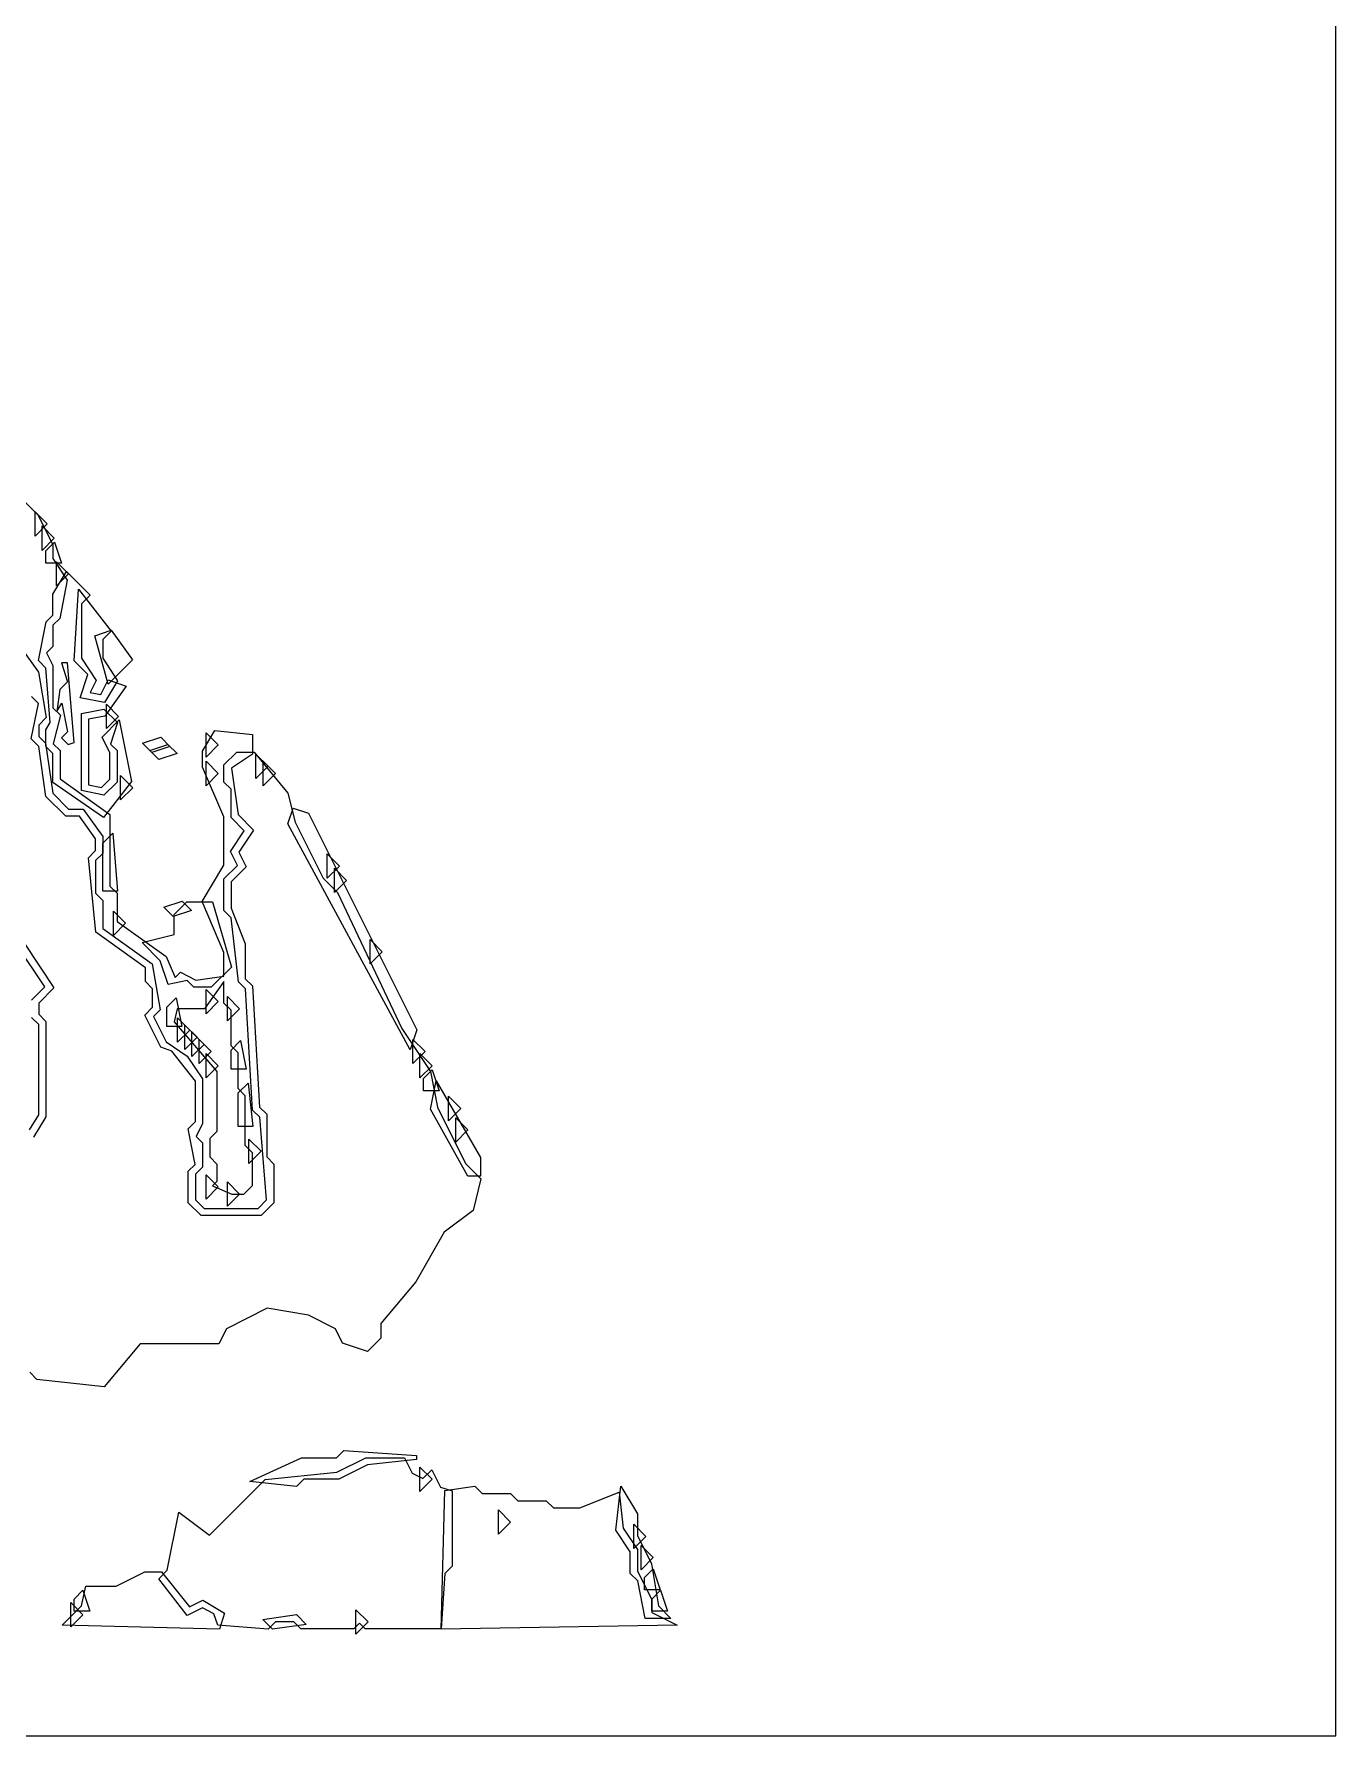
# Model space of a CAD drawing. Header units: millimetres. Extents: x 0 to 296, y 0 to 296.
# Drawn here: x 205.8 to 295.8, y 0 to 117.7 of the extents above; entities that cross this region are included whole.
import ezdxf

# ---------------------------------------------------------------- set-up
doc = ezdxf.new("R2010")
doc.units = ezdxf.units.MM
for name, color, linetype in [('CUT_OUTLINE', 5, 'Continuous'), ('ENG_D', 3, 'Continuous'), ('ENG_K', 2, 'Continuous'), ('ENG_L', 4, 'Continuous')]:
    doc.layers.add(name, color=color, linetype=linetype)

msp = doc.modelspace()

# ---------------------------------------------------------------- linework, layer by layer
at = {"layer": 'CUT_OUTLINE'}
msp.add_lwpolyline([(0, 0), (295.8, 0), (295.8, 295.8), (0, 295.8), (0, 0)], close=True, dxfattribs=at)
at = {"layer": 'ENG_D'}
for points in [[(204.1, 86.38), (206.03, 84.45), (207.06, 82.39), (207.06, 81.42), (208.06, 79.92), (207.54, 77.28), (207.06, 76.81), (207.06, 75.33), (206.62, 74.89), (207.06, 74.01), (207.06, 71.1), (207.58, 70.58), (207.09, 68.6), (207.56, 68.14), (207.56, 66.19), (211.01, 63.72), (211.01, 58.77), (211.5, 58.28), (211.5, 56.33), (214.9, 53.9), (215.53, 52.44), (215.89, 52.81), (216.96, 52.27), (218.89, 52.54), (218.89, 54.18), (217.39, 57.7), (218.89, 60.22), (218.89, 63.55), (217.42, 67), (217.42, 68.1), (218.27, 69.53), (220.87, 69.24), (220.87, 67.9), (219.41, 66.93), (219.87, 63.71), (220.94, 62.64), (219.92, 61.12), (220.43, 60.1), (219.39, 59.06), (219.39, 57.24), (220.37, 54.77), (220.37, 52.36), (220.86, 51.87), (221.35, 43.49), (221.85, 42.99), (221.85, 40.04), (222.35, 39.54), (222.35, 36.87), (221.46, 35.99), (217.31, 35.99), (216.43, 36.87), (216.43, 39.05), (216.9, 39.52), (216.41, 41.99), (216.92, 42.5), (216.92, 45.27), (215.3, 47.36), (214.53, 47.62), (213.42, 49.84), (213.96, 50.39), (213.96, 51.66), (213.47, 52.16), (213.47, 53.12), (210.03, 55.57), (209.52, 60.73), (210.02, 61.23), (210.02, 62.04), (208.91, 63.6), (207.95, 63.6), (206.58, 64.96), (206.09, 68.41), (205.56, 68.94), (206.06, 71.4), (205.58, 71.88)], [(205.09, 54.8), (207.13, 51.73), (206.08, 50.68), (206.08, 49.9), (206.57, 49.4), (206.57, 42.82), (205.72, 41.41)]]:
    msp.add_lwpolyline(points, dxfattribs=at)
for points in [[(210.51, 74.52), (211.54, 72.97), (210.64, 71.46), (208.96, 71.79), (209.49, 73.39), (208.54, 74.35), (208.83, 79.3), (211.09, 76.4), (210.51, 75.82), (210.51, 74.52)], [(209.03, 65.37), (209.03, 70.7), (210.59, 71.01), (211.54, 70.07), (211.04, 68.59), (211.5, 68.14), (211.5, 65.96), (210.59, 65.06), (209.03, 65.37)], [(215.16, 68.42), (213.9, 68), (213.26, 68.64), (214.52, 69.06), (215.16, 68.42)], [(221.96, 67.05), (221.11, 66.21), (221.11, 67.89), (221.96, 67.05)], [(221.61, 65.71), (221.61, 67.4), (222.45, 66.56), (221.61, 65.71)], [(211.75, 64.73), (211.75, 66.41), (212.59, 65.57), (211.75, 64.73)], [(231.77, 47.45), (223.31, 63.08), (223.67, 64.16), (224.74, 63.8), (232.23, 48.83), (231.77, 47.45)], [(215.38, 56.66), (214.74, 57.3), (216, 57.72), (216.64, 57.08), (215.38, 56.66)], [(218.89, 52.18), (217.54, 50.29), (215.65, 50.29), (215.46, 49.37), (218.4, 45.94), (218.4, 41.8), (217.91, 41.31), (217.91, 40.04), (218.4, 39.54), (218.4, 38.35), (218.09, 38.04), (219.44, 37.47), (220.27, 37.47), (220.87, 38.06), (220.87, 40.32), (220.37, 40.82), (220.37, 44.27), (219.88, 44.76), (219.88, 47.23), (219.39, 47.72), (219.39, 50.18), (218.89, 50.68), (218.89, 52.18)], [(232.8, 47.33), (231.96, 46.49), (231.96, 48.17), (232.8, 47.33)], [(232.45, 45.5), (232.45, 47.18), (233.29, 46.34), (232.45, 45.5)], [(233.78, 44.62), (232.7, 44.62), (232.7, 45.46), (233.3, 46.06), (233.78, 44.62)], [(235.76, 38.7), (233.18, 43.34), (233.57, 45.31), (236.64, 40), (236.64, 38.7), (235.76, 38.7)], [(232.65, 17.8), (233.26, 18.41), (233.86, 17.21), (234.67, 16.94), (234.67, 11.73), (234.17, 11.23), (233.92, 7.4), (228.65, 7.4), (228.26, 7.79), (227.87, 7.4), (224.22, 7.4), (223.72, 7.89), (222.45, 7.89), (221.95, 7.39), (218.47, 7.65), (218.2, 8.45), (217.42, 8.85), (216.36, 8.32), (214.38, 10.87), (214.97, 11.46), (215.77, 15.47), (217.89, 13.88), (221.74, 17.74), (226.71, 18.24), (228.7, 19.23), (231.37, 19.23), (231.9, 18.18), (232.65, 17.8)], [(248.03, 8.13), (247.51, 10.72), (247, 11.24), (247, 12.74), (246, 14.24), (246.34, 17.27), (247.49, 15.35), (247.49, 13.86), (248.47, 11.91), (248.95, 8.99), (249.81, 8.13), (248.03, 8.13)], [(237.88, 13.95), (237.88, 15.63), (238.72, 14.79), (237.88, 13.95)], [(209.62, 8.63), (208.54, 8.63), (208.54, 9.47), (209.14, 10.07), (209.62, 8.63)], [(209.14, 8.38), (208.3, 7.54), (208.3, 9.22), (209.14, 8.38)]]:
    msp.add_lwpolyline(points, close=True, dxfattribs=at)
at = {"layer": 'ENG_K'}
for points in [[(204.72, 75.43), (206.06, 73.55), (206.59, 70.42), (206.08, 69.9), (206.08, 69.12), (206.56, 68.64), (207.05, 65.19), (208.15, 64.09), (209.16, 64.09), (210.51, 62.2), (210.51, 61.03), (210.02, 60.54), (210.02, 58.28), (210.51, 57.78), (210.51, 55.84), (213.94, 53.39), (214.48, 50.2), (214.02, 49.74), (214.9, 47.99), (216.36, 47.01), (217.42, 45.43), (217.42, 42.34), (216.98, 41.46), (217.42, 41.02), (217.42, 39.34), (216.92, 38.85), (216.92, 37.08), (217.52, 36.48), (221.26, 36.48), (221.84, 37.07), (221.37, 42.78), (220.87, 43.28), (220.38, 51.66), (219.89, 52.15), (219.4, 56.58), (218.89, 57.09), (218.89, 59.26), (219.83, 60.2), (219.35, 61.15), (220.3, 62.58), (219.39, 63.5), (219.39, 65.47), (218.89, 65.96), (218.89, 67.15), (219.78, 68.03), (220.98, 68.03), (220.98, 68.03), (223.31, 65.19), (223.81, 63.19), (225.75, 59.31), (226.74, 58.32), (231.19, 48.93), (233.18, 45.95), (233.67, 43.47), (235.61, 39.59), (236.67, 38.53), (236.12, 36.34), (234.12, 34.84), (232.16, 31.41), (229.74, 28.51), (229.74, 27.51), (228.82, 26.59), (227.1, 27.16), (226.6, 28.16), (224.73, 29.1), (221.89, 29.57), (219.08, 28.16), (218.55, 27.12), (213.09, 27.12), (210.62, 24.14), (205.96, 24.66), (205.47, 25.15)], [(205.58, 50.88), (206.5, 51.8), (204.59, 54.66)], [(205.44, 41.91), (206.08, 42.96), (206.08, 49.2), (205.58, 49.69)]]:
    msp.add_lwpolyline(points, dxfattribs=at)
for points in [[(215.65, 67.93), (214.39, 67.51), (213.76, 68.14), (215.02, 68.56), (215.65, 67.93)], [(217.66, 69.37), (218.5, 68.53), (217.66, 67.69), (217.66, 69.37)], [(217.66, 65.71), (217.66, 67.4), (218.5, 66.56), (217.66, 65.71)], [(239.21, 16.27), (241.18, 16.27), (241.68, 15.78), (243.5, 15.78), (246.22, 16.86), (246.5, 14.38), (247.49, 12.89), (247.49, 11.4), (248.48, 9.43), (248.48, 8.53), (250.23, 7.66), (233.92, 7.39), (234.18, 16.98), (236.24, 17.27), (236.75, 16.76), (238.72, 16.76), (239.21, 16.27)], [(207.71, 7.66), (209.05, 9), (209.33, 10.35), (211.44, 10.35), (213.41, 11.34), (214.58, 11.34), (216.5, 8.94), (217.43, 9.4), (218.94, 8.49), (218.58, 7.39), (207.71, 7.66)]]:
    msp.add_lwpolyline(points, close=True, dxfattribs=at)
at = {"layer": 'ENG_L'}
for points in [[(205.83, 84.65), (206.67, 83.81), (205.83, 82.97), (205.83, 84.65)], [(207.16, 82.83), (206.32, 81.98), (206.32, 83.67), (207.16, 82.83)], [(207.65, 81.1), (206.57, 81.1), (206.57, 81.94), (207.17, 82.54), (207.65, 81.1)], [(206.87, 70.08), (206.58, 73.84), (206.06, 74.36), (206.59, 77.03), (207.06, 77.5), (207.06, 78.95), (208, 80.51), (209.63, 78.88), (209.03, 78.29), (209.03, 74.52), (210.06, 72.98), (209.65, 72.16), (210.38, 72.01), (210.88, 73.02), (212.14, 72.6), (210.66, 70.52), (209.53, 70.3), (209.53, 65.77), (210.43, 65.59), (211.01, 66.16), (211.01, 67.98), (210.46, 69.07), (211.65, 70.26), (212.5, 66), (210.57, 63.51), (207.06, 65.93), (207.06, 67.93), (206.57, 68.43), (206.57, 69.58), (206.87, 70.08)], [(207.31, 79.52), (207.31, 81.2), (208.15, 80.36), (207.31, 79.52)], [(211.1, 76.46), (212.56, 74.42), (210.88, 72.74), (209.97, 76.08), (211.1, 76.46)], [(207.33, 70.84), (207.67, 71.42), (208.07, 69.43), (207.66, 69.02), (208.12, 68.56), (208.53, 68.7), (208.07, 74.2), (207.65, 74.2), (208.08, 72.9), (207.54, 72.36), (207.33, 70.84)], [(210.76, 69.66), (210.76, 71.34), (211.6, 70.5), (210.76, 69.66)], [(211.21, 62.43), (211.52, 58.42), (210.51, 58.42), (210.51, 61.73), (211.21, 62.43)], [(226.04, 59.31), (226.04, 60.99), (226.89, 60.15), (226.04, 59.31)], [(227.38, 59.16), (226.54, 58.32), (226.54, 60), (227.38, 59.16)], [(219.42, 53.17), (218.01, 51.77), (216.82, 51.77), (216.35, 52.24), (215.03, 51.97), (214.49, 53.6), (213.24, 54.86), (215.44, 55.41), (215.44, 56.8), (216.33, 57.68), (218.09, 57.68), (219.42, 53.17)], [(211.25, 55.36), (211.25, 57.04), (212.09, 56.2), (211.25, 55.36)], [(229, 53.39), (229, 55.07), (229.84, 54.23), (229, 53.39)], [(215.6, 51.03), (215.99, 49.05), (214.95, 49.05), (214.95, 50.39), (215.6, 51.03)], [(218.5, 50.78), (217.66, 49.94), (217.66, 51.62), (218.5, 50.78)], [(219.14, 49.45), (219.14, 51.13), (219.98, 50.29), (219.14, 49.45)], [(216.53, 48.81), (215.69, 47.97), (215.69, 49.65), (216.53, 48.81)], [(216.18, 49.16), (217.03, 48.31), (216.18, 47.47), (216.18, 49.16)], [(217.52, 47.82), (216.68, 46.98), (216.68, 48.66), (217.52, 47.82)], [(217.17, 46.49), (217.17, 48.17), (218.01, 47.33), (217.17, 46.49)], [(218.5, 46.34), (217.66, 45.5), (217.66, 47.18), (218.5, 46.34)], [(219.39, 47.43), (220.03, 48.08), (220.43, 46.1), (219.39, 46.1), (219.39, 47.43)], [(220.56, 45.15), (220.9, 42.15), (219.88, 42.15), (219.88, 44.47), (220.56, 45.15)], [(234.42, 42.54), (234.42, 44.23), (235.27, 43.38), (234.42, 42.54)], [(234.92, 42.75), (235.76, 41.91), (234.92, 41.06), (234.92, 42.75)], [(220.62, 41.27), (221.46, 40.43), (220.62, 39.58), (220.62, 41.27)], [(218.5, 37.96), (217.66, 37.12), (217.66, 38.8), (218.5, 37.96)], [(219.14, 36.63), (219.14, 38.31), (219.98, 37.47), (219.14, 36.63)], [(227.18, 19.73), (232.2, 19.39), (232.21, 19.12), (228.83, 18.74), (226.84, 17.75), (224.42, 17.75), (223.92, 17.24), (220.69, 17.6), (224.26, 19.23), (226.68, 19.23), (227.18, 19.73)], [(232.45, 16.91), (232.45, 18.59), (233.29, 17.75), (232.45, 16.91)], [(247.24, 14.65), (248.08, 13.8), (247.24, 12.96), (247.24, 14.65)], [(248.58, 12.33), (247.74, 11.48), (247.74, 13.17), (248.58, 12.33)], [(247.98, 10.95), (248.58, 11.55), (249.06, 10.11), (247.98, 10.11), (247.98, 10.95)], [(248.48, 9.47), (249.08, 10.07), (249.56, 8.63), (248.48, 8.63), (248.48, 9.47)], [(223.91, 8.4), (224.59, 7.71), (222.26, 7.38), (221.58, 8.06), (223.91, 8.4)], [(228.86, 7.89), (228.02, 7.05), (228.02, 8.73), (228.86, 7.89)]]:
    msp.add_lwpolyline(points, close=True, dxfattribs=at)

doc.saveas('drawing.dxf')
